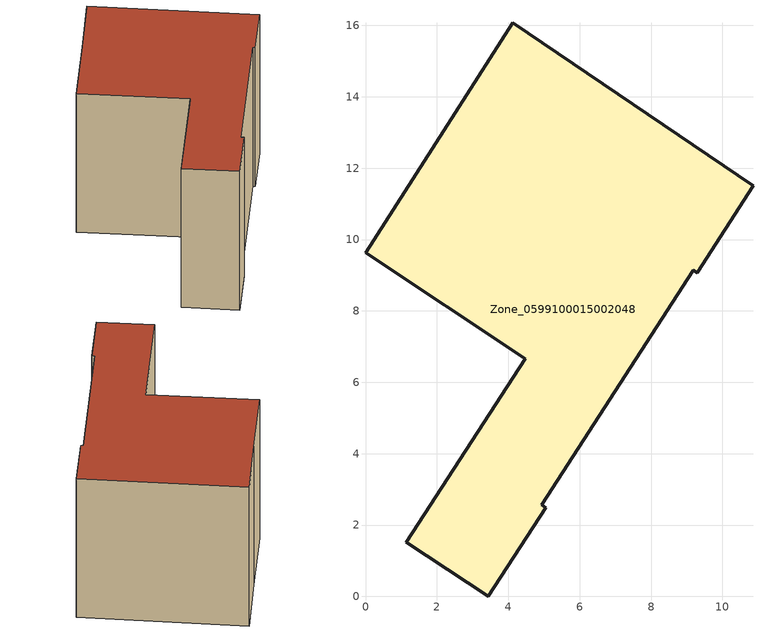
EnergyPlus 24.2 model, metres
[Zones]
Zone_0599100015002048
 floor ground (C_G): 2.2,13.04 4.13,16.08 10.86,11.5 9.29,9.07 9.18,9.14 4.94,2.56 5.05,2.49 3.44,0 1.14,1.52 4.48,6.66 0,9.63 z0.89
 wall outside (C_F): 9.29,9.07 10.86,11.5 4.13,16.08 2.2,13.04 0,9.63 4.48,6.66 1.14,1.52 3.44,0 5.05,2.49 4.94,2.56 9.18,9.14 9.29,9.07 z0.89:8.6
 roof outside (C_R): 4.94,2.56 9.18,9.14 9.29,9.07 10.86,11.5 4.13,16.08 2.2,13.04 0,9.63 4.48,6.66 1.14,1.52 3.44,0 5.05,2.49 z8.6
[BUILDING]
Pand.0599100015002048: North Axis=0; Terrain=City; Loads Convergence Tolerance Value=0.04; Temperature Convergence Tolerance Value=0.4; Solar Distribution=FullExterior; Maximum Number of Warmup Days=25; Minimum Number of Warmup Days=1
[Site:Location]
Rotterdam.The.Hague.AP_ZH_NLD Design_Conditions: Latitude=51.96; Longitude=4.45; Time Zone=1; Elevation=-4.5
[SITE:GROUNDTEMPERATURE:BUILDINGSURFACE]
18, 18, 18, 18, 18, 18, 18, 18, 18, 18, 18, 18
[MATERIAL] Thermal Absorptance=0.9; Solar Absorptance=0.7; Visible Absorptance=0.7
Name | Roughness | Thickness | Conductivity | Density | Specific Heat
G.TI.1965-1974 | MediumSmooth | 0.15 | 0.882353 | 540 | 1210
F.TI.1965-1974 | Rough | 0.3 | 0.697674 | 1920 | 840
R.TI.1965-1974 | MediumRough | 0.2 | 0.232558 | 1500 | 1000
[CONSTRUCTION]
C_G: G.TI.1965-1974
C_F: F.TI.1965-1974
C_R: R.TI.1965-1974
[ZONE]
Zone_0599100015002048: Type=1; Multiplier=1; Ceiling Height=Autocalculate; Volume=Autocalculate; Floor Area=autocalculate; Part of Total Floor Area=Yes
[ZONEINFILTRATION:DESIGNFLOWRATE]
Infil_Zone_0599100015002048: Zone or ZoneList or Space or SpaceList=Zone_0599100015002048; Schedule=AlwaysOn; Design Flow Rate Calculation Method=Flow/Area; Flow Rate per Floor Area=0.003; Constant Term Coefficient=1; Temperature Term Coefficient=0; Velocity Term Coefficient=0; Velocity Squared Term Coefficient=0
[HVACTEMPLATE:ZONE:IDEALLOADSAIRSYSTEM]
Zone_0599100015002048: Maximum Heating Supply Air Temperature=50; Minimum Cooling Supply Air Temperature=13; Maximum Heating Supply Air Humidity Ratio=0.0156; Minimum Cooling Supply Air Humidity Ratio=0.0077; Heating Limit=NoLimit; Cooling Limit=NoLimit; Dehumidification Control Type=ConstantSensibleHeatRatio; Cooling Sensible Heat Ratio=0.7; Dehumidification Setpoint=60; Humidification Control Type=None; Humidification Setpoint=30; Outdoor Air Method=None; Outdoor Air Flow Rate per Person=0.00944; Outdoor Air Flow Rate per Zone Floor Area=0; Outdoor Air Flow Rate per Zone=0; Demand Controlled Ventilation Type=None; Outdoor Air Economizer Type=NoEconomizer; Heat Recovery Type=None; Sensible Heat Recovery Effectiveness=0.7; Latent Heat Recovery Effectiveness=0.65
[ZONECONTROL:THERMOSTAT]
ThermostatControl_Zone_0599100015002048: Zone or ZoneList=Zone_0599100015002048; Control Type Schedule=DualSetpointControlType; Control 1=Thermostat_Zone_0599100015002048; Temperature Difference Between Cutout And Setpoint=0
[THERMOSTATSETPOINT:DUALSETPOINT]
Thermostat_Zone_0599100015002048: Heating Setpoint Temperature Schedule=HeatingSetpoint_Zone_0599100015002048; Cooling Setpoint Temperature Schedule=CoolingSetpoint_Zone_0599100015002048
[SCHEDULE:COMPACT]
HeatingSetpoint_Zone_0599100015002048: Through: 12/31, For: AllDays, Until: 24:00, 21
CoolingSetpoint_Zone_0599100015002048: Through: 12/31, For: AllDays, Until: 24:00, 24
DualSetpointControlType: Through: 12/31, For: AllDays, Until: 24:00, 4
AlwaysOn: Through: 12/31, For: AllDays, Until: 24:00, 1
